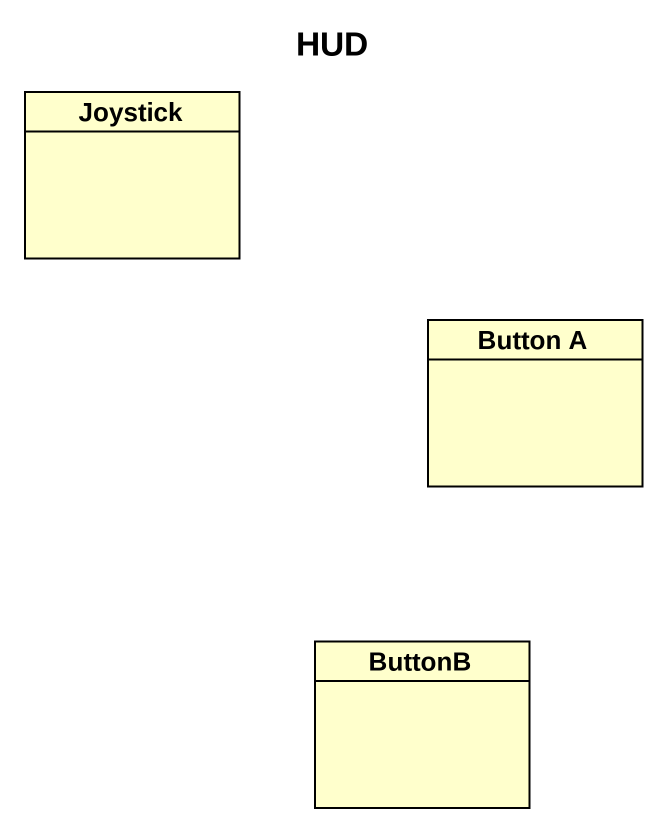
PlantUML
@startuml
title HUD
hide circle
hide empty members
class Joystick
class "Button A" as Button_A
class ButtonB
@enduml
